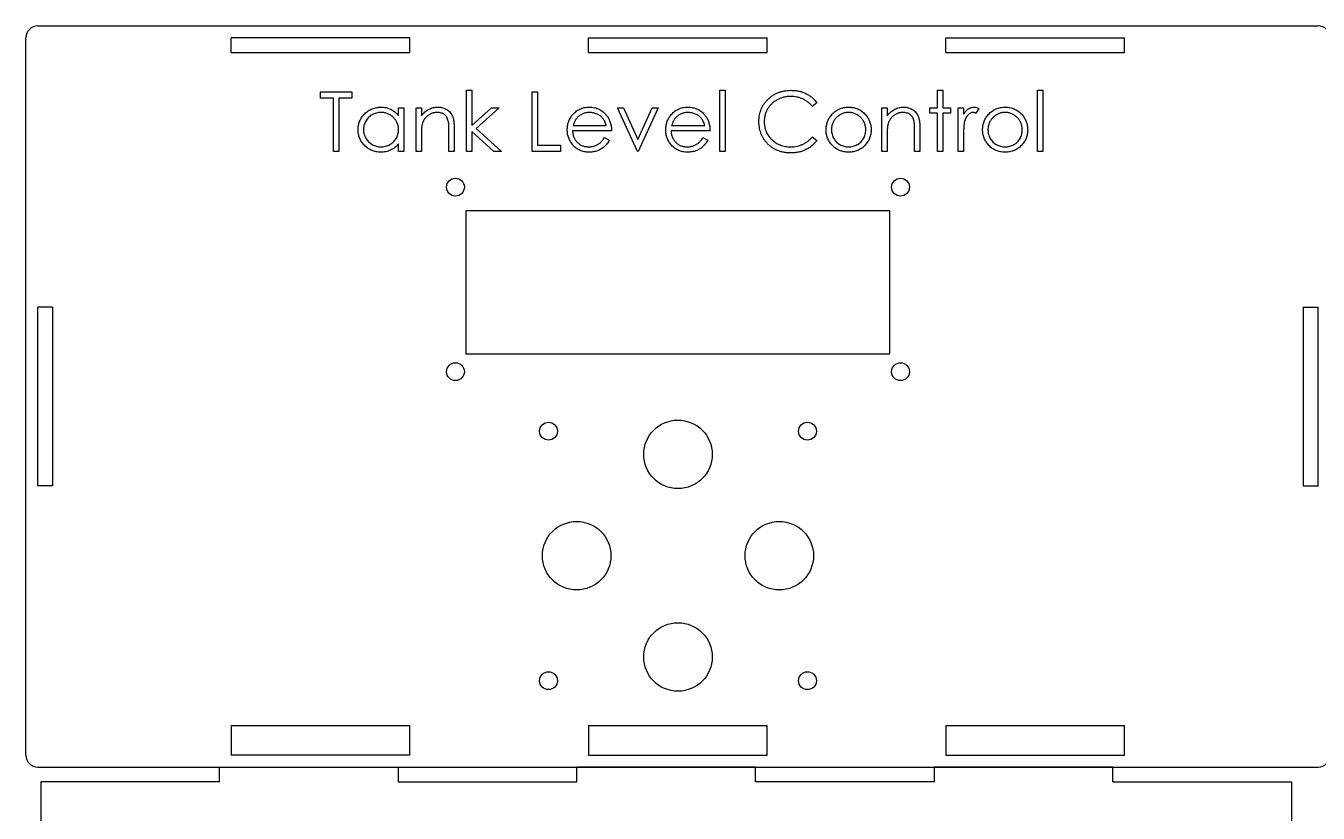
# Model space of a CAD drawing. Header units: millimetres. Extents: x 9 to 348, y 407 to 812.
# Drawn here: x 8.9 to 225.9, y 679.7 to 811.9 of the extents above; entities that cross this region are included whole.
import ezdxf

# ---------------------------------------------------------------- set-up
doc = ezdxf.new("R2010")
doc.units = ezdxf.units.MM

# ---------------------------------------------------------------- blocks, each defined once
blk = doc.blocks.new('1-Box Front')
at = {"color": 179, "linetype": 'Continuous', "lineweight": 25}
for p, q in [((32.5, 67.5), (32.5, 70)), ((32.5, 70), (62.5, 70)), ((62.5, 70), (62.5, 67.5)), ((92.5, 67.5), (92.5, 70)), ((122.5, 70), (92.5, 70)), ((122.5, 67.5), (122.5, 70)), ((152.5, 70), (152.5, 67.5)), ((182.5, 70), (152.5, 70)), ((182.5, 67.5), (182.5, 70)), ((2.5, 67.5), (2.5, 52.5)), ((32.5, 67.5), (2.5, 67.5)), ((62.5, 67.5), (92.5, 67.5)), ((152.5, 67.5), (122.5, 67.5)), ((182.5, 67.5), (212.5, 67.5)), ((212.5, 67.5), (212.5, 52.5)), ((2.5, 52.5), (0, 52.5)), ((0, 52.5), (0, 22.5)), ((212.5, 52.5), (215, 52.5)), ((215, 52.5), (215, 22.5)), ((2.5, 22.5), (0, 22.5)), ((2.5, 22.5), (2.5, 3)), ((212.5, 22.5), (215, 22.5)), ((212.5, 3), (212.5, 22.5)), ((62.5, 7.5), (32.5, 7.5)), ((32.5, 7.5), (32.5, 5)), ((62.5, 5), (62.5, 7.5)), ((122.5, 7.5), (92.5, 7.5)), ((92.5, 7.5), (92.5, 5)), ((122.5, 7.5), (122.5, 5)), ((182.5, 7.5), (152.5, 7.5)), ((152.5, 5), (152.5, 7.5)), ((182.5, 7.5), (182.5, 5)), ((62.5, 5), (32.5, 5)), ((122.5, 5), (92.5, 5)), ((182.5, 5), (152.5, 5)), ((5.5, 0), (209.5, 0))]:
    blk.add_line(p, q, dxfattribs=at)
for centre, start, end in [((5.5, 3), 180, 270), ((209.5, 3), 270, 0)]:
    blk.add_arc(centre, 3, start, end, dxfattribs=at)
blk = doc.blocks.new('4-Box Top')
at = {"color": 179, "linetype": 'Continuous', "lineweight": 25}
for p, q in [((2, 124.5), (217, 124.5)), ((0, 2), (0, 122.5)), ((64.5, 122.5), (34.5, 122.5)), ((34.5, 120), (34.5, 122.5)), ((64.5, 120), (64.5, 122.5)), ((94.5, 122.5), (124.5, 122.5)), ((94.5, 120), (94.5, 122.5)), ((124.5, 120), (124.5, 122.5)), ((154.5, 122.5), (184.5, 122.5)), ((154.5, 120), (154.5, 122.5)), ((184.5, 120), (184.5, 122.5)), ((34.5, 120), (64.5, 120)), ((94.5, 120), (124.5, 120)), ((154.5, 120), (184.5, 120)), ((49.5, 113.41), (54.76, 113.41)), ((49.5, 112.38), (49.5, 113.41)), ((54.76, 113.41), (54.76, 112.38)), ((73.99, 113.67), (74.88, 113.67)), ((73.99, 103.41), (73.99, 113.67)), ((74.88, 113.67), (74.88, 107.74)), ((85.01, 113.41), (85.91, 113.41)), ((85.01, 103.41), (85.01, 113.41)), ((85.91, 113.41), (85.91, 104.44)), ((116.55, 113.67), (117.45, 113.67)), ((116.55, 103.41), (116.55, 113.67)), ((117.45, 113.67), (117.45, 103.41)), ((153.09, 113.67), (153.99, 113.67)), ((153.09, 110.72), (153.09, 113.67)), ((153.99, 113.67), (153.99, 110.72)), ((169.88, 113.67), (170.78, 113.67)), ((169.88, 103.41), (169.88, 113.67)), ((170.78, 113.67), (170.78, 103.41)), ((51.68, 112.38), (49.5, 112.38)), ((51.68, 103.41), (51.68, 112.38)), ((52.58, 112.38), (52.58, 103.41)), ((54.76, 112.38), (52.58, 112.38)), ((62.58, 110.72), (63.47, 110.72)), ((62.58, 109.37), (62.58, 110.72)), ((63.47, 110.72), (63.47, 103.41)), ((65.52, 110.72), (66.42, 110.72)), ((65.52, 103.41), (65.52, 110.72)), ((66.42, 110.72), (66.42, 109.4)), ((74.88, 107.74), (78.21, 110.72)), ((79.5, 110.72), (75.64, 107.26)), ((78.21, 110.72), (79.5, 110.72)), ((99.37, 110.72), (100.34, 110.72)), ((102.7, 103.41), (99.37, 110.72)), ((100.34, 110.72), (102.77, 105.4)), ((102.77, 105.4), (105.19, 110.72)), ((106.17, 110.72), (102.83, 103.41)), ((105.19, 110.72), (106.17, 110.72)), ((132.83, 111.58), (132.05, 110.97)), ((143.73, 110.72), (144.63, 110.72)), ((143.73, 103.41), (143.73, 110.72)), ((144.63, 110.72), (144.63, 109.4)), ((151.81, 109.82), (151.81, 110.72)), ((151.81, 110.72), (153.09, 110.72)), ((153.99, 110.72), (155.27, 110.72)), ((155.27, 110.72), (155.27, 109.82)), ((156.55, 110.72), (157.45, 110.72)), ((156.55, 103.41), (156.55, 110.72)), ((157.45, 110.72), (157.45, 109.64)), ((153.09, 109.82), (151.81, 109.82)), ((153.09, 103.41), (153.09, 109.82)), ((153.99, 109.82), (153.99, 103.41)), ((155.27, 109.82), (153.99, 109.82)), ((160.01, 110.6), (159.52, 109.82)), ((71.04, 103.41), (71.04, 106.85)), ((71.94, 107.14), (71.94, 103.41)), ((74.88, 106.78), (74.88, 103.41)), ((78.6, 103.41), (74.88, 106.78)), ((75.64, 107.26), (79.88, 103.41)), ((98.35, 106.87), (91.81, 106.87)), ((91.9, 107.77), (97.45, 107.77)), ((114.88, 106.87), (108.35, 106.87)), ((108.44, 107.77), (113.99, 107.77)), ((149.24, 103.41), (149.24, 106.85)), ((150.14, 107.14), (150.14, 103.41)), ((62.58, 103.41), (62.58, 104.67)), ((66.42, 106.05), (66.42, 103.41)), ((85.91, 104.44), (89.76, 104.44)), ((89.76, 104.44), (89.76, 103.41)), ((97.16, 105.72), (97.96, 105.3)), ((113.7, 105.72), (114.5, 105.3)), ((132.05, 105.85), (132.83, 105.25)), ((144.63, 106.05), (144.63, 103.41)), ((157.45, 105.87), (157.45, 103.41)), ((52.58, 103.41), (51.68, 103.41)), ((63.47, 103.41), (62.58, 103.41)), ((66.42, 103.41), (65.52, 103.41)), ((71.94, 103.41), (71.04, 103.41)), ((74.88, 103.41), (73.99, 103.41)), ((79.88, 103.41), (78.6, 103.41)), ((89.76, 103.41), (85.01, 103.41)), ((102.83, 103.41), (102.7, 103.41)), ((117.45, 103.41), (116.55, 103.41)), ((144.63, 103.41), (143.73, 103.41)), ((150.14, 103.41), (149.24, 103.41)), ((153.99, 103.41), (153.09, 103.41)), ((157.45, 103.41), (156.55, 103.41)), ((170.78, 103.41), (169.88, 103.41)), ((145.1, 93.41), (73.9, 93.41)), ((73.9, 93.41), (73.9, 69.41)), ((145.1, 69.41), (145.1, 93.41)), ((2, 47.25), (2, 77.25)), ((4.5, 77.25), (2, 77.25)), ((4.5, 77.25), (4.5, 47.25)), ((214.5, 77.25), (217, 77.25)), ((214.5, 77.25), (214.5, 47.25)), ((217, 47.25), (217, 77.25)), ((73.9, 69.41), (145.1, 69.41)), ((4.5, 47.25), (2, 47.25)), ((214.5, 47.25), (217, 47.25)), ((34.5, 7), (64.5, 7)), ((34.5, 7), (34.5, 2)), ((64.5, 2), (64.5, 7)), ((94.5, 7), (124.5, 7)), ((94.5, 7), (94.5, 2)), ((124.5, 2), (124.5, 7)), ((154.5, 7), (184.5, 7)), ((154.5, 7), (154.5, 2)), ((184.5, 2), (184.5, 7)), ((2, 0), (217, 0)), ((64.5, 2), (34.5, 2)), ((94.5, 2), (124.5, 2)), ((154.5, 2), (184.5, 2))]:
    blk.add_line(p, q, dxfattribs=at)
for centre, radius in [((72.13, 97.41), 1.5), ((146.87, 97.41), 1.5), ((72.13, 66.41), 1.5), ((146.87, 66.41), 1.5), ((87.76, 56.41), 1.5), ((109.5, 52.52), 5.75), ((131.24, 56.41), 1.5), ((92.49, 35.5), 5.75), ((126.51, 35.5), 5.75), ((109.5, 18.49), 5.75), ((87.76, 14.5), 1.5), ((131.24, 14.5), 1.5)]:
    blk.add_circle(centre, radius, dxfattribs=at)
for centre, start, end in [((2, 122.5), 90, 180), ((217, 122.5), 0, 90), ((2, 2), 180, 270), ((217, 2), 270, 0)]:
    blk.add_arc(centre, 2, start, end, dxfattribs=at)
for points, knots in [([(123.09, 108.47), (123.09, 108.65), (123.1, 109), (123.18, 109.52), (123.3, 110.02), (123.47, 110.49), (123.68, 110.95), (123.95, 111.38), (124.26, 111.79), (124.62, 112.17), (125.01, 112.52), (125.43, 112.83), (125.88, 113.09), (126.35, 113.3), (126.85, 113.47), (127.37, 113.58), (127.91, 113.65), (128.28, 113.66), (128.47, 113.67)], [0, 0, 0, 0, 0.064558, 0.127014, 0.187955, 0.248014, 0.307748, 0.368235, 0.42947, 0.492743, 0.556258, 0.618217, 0.679655, 0.741246, 0.803415, 0.866815, 0.932328, 1, 1, 1, 1]), ([(128.47, 113.67), (128.58, 113.67), (128.81, 113.66), (129.15, 113.64), (129.48, 113.59), (129.79, 113.53), (130.11, 113.46), (130.41, 113.36), (130.7, 113.25), (130.99, 113.12), (131.26, 112.97), (131.53, 112.82), (131.78, 112.64), (132.01, 112.46), (132.24, 112.26), (132.45, 112.05), (132.65, 111.82), (132.77, 111.66), (132.83, 111.58)], [0, 0, 0, 0, 0.068548, 0.135683, 0.201215, 0.265682, 0.329267, 0.392395, 0.45507, 0.517127, 0.57879, 0.63974, 0.700192, 0.759806, 0.819628, 0.879355, 0.939512, 1, 1, 1, 1]), ([(55.78, 107.08), (55.78, 107.21), (55.79, 107.46), (55.84, 107.83), (55.93, 108.19), (56.06, 108.53), (56.22, 108.85), (56.41, 109.17), (56.64, 109.47), (56.9, 109.75), (57.19, 110), (57.49, 110.23), (57.81, 110.42), (58.15, 110.57), (58.49, 110.7), (58.86, 110.78), (59.23, 110.83), (59.49, 110.84), (59.62, 110.85)], [0, 0, 0, 0, 0.0637745, 0.1260788, 0.1869041, 0.2475739, 0.3080034, 0.3691319, 0.4320332, 0.4967908, 0.5616108, 0.6249139, 0.6867263, 0.7480788, 0.8095823, 0.8716307, 0.9348858, 1, 1, 1, 1]), ([(59.62, 110.85), (59.77, 110.84), (60.06, 110.83), (60.49, 110.77), (60.89, 110.65), (61.28, 110.5), (61.64, 110.29), (61.98, 110.04), (62.3, 109.73), (62.48, 109.49), (62.58, 109.37)], [0, 0, 0, 0, 0.129862, 0.254654, 0.376015, 0.495255, 0.614798, 0.738106, 0.865196, 1, 1, 1, 1]), ([(66.42, 109.4), (66.52, 109.52), (66.7, 109.75), (67.01, 110.06), (67.34, 110.31), (67.68, 110.51), (68.04, 110.66), (68.42, 110.77), (68.8, 110.83), (69.07, 110.84), (69.2, 110.85)], [0, 0, 0, 0, 0.140976, 0.273569, 0.398988, 0.51993, 0.63811, 0.756589, 0.87686, 1, 1, 1, 1]), ([(69.2, 110.85), (69.34, 110.84), (69.6, 110.83), (69.99, 110.75), (70.35, 110.62), (70.68, 110.44), (70.98, 110.22), (71.25, 109.96), (71.46, 109.65), (71.61, 109.38), (71.71, 109.13), (71.77, 108.92), (71.82, 108.68), (71.86, 108.42), (71.89, 108.13), (71.92, 107.82), (71.93, 107.49), (71.93, 107.26), (71.94, 107.14)], [0, 0, 0, 0, 0.07724, 0.151178, 0.223488, 0.295543, 0.366976, 0.437131, 0.507044, 0.57856, 0.616614, 0.658756, 0.704491, 0.754803, 0.809332, 0.868274, 0.932073, 1, 1, 1, 1]), ([(91.75, 109.48), (91.84, 109.59), (92.02, 109.8), (92.32, 110.08), (92.65, 110.32), (93, 110.51), (93.37, 110.66), (93.76, 110.77), (94.18, 110.83), (94.46, 110.84), (94.61, 110.85)], [0, 0, 0, 0, 0.128835, 0.253589, 0.374643, 0.49534, 0.616325, 0.739759, 0.866842, 1, 1, 1, 1]), ([(94.61, 110.85), (94.76, 110.84), (95.05, 110.83), (95.48, 110.76), (95.89, 110.65), (96.27, 110.49), (96.63, 110.29), (96.96, 110.04), (97.27, 109.75), (97.46, 109.52), (97.55, 109.41)], [0, 0, 0, 0, 0.13204, 0.259033, 0.38188, 0.502258, 0.622752, 0.744743, 0.870109, 1, 1, 1, 1]), ([(108.29, 109.48), (108.38, 109.59), (108.56, 109.8), (108.86, 110.08), (109.19, 110.32), (109.53, 110.51), (109.91, 110.66), (110.3, 110.77), (110.72, 110.83), (111, 110.84), (111.15, 110.85)], [0, 0, 0, 0, 0.128835, 0.253589, 0.374643, 0.49534, 0.616325, 0.739759, 0.866842, 1, 1, 1, 1]), ([(111.15, 110.85), (111.3, 110.84), (111.59, 110.83), (112.02, 110.76), (112.42, 110.65), (112.81, 110.49), (113.17, 110.29), (113.5, 110.04), (113.81, 109.75), (114, 109.52), (114.09, 109.41)], [0, 0, 0, 0, 0.13204, 0.259033, 0.38188, 0.502258, 0.622752, 0.744743, 0.870109, 1, 1, 1, 1]), ([(128.41, 112.64), (128.31, 112.64), (128.11, 112.64), (127.82, 112.61), (127.53, 112.56), (127.24, 112.5), (126.96, 112.42), (126.69, 112.33), (126.42, 112.21), (126.16, 112.08), (125.91, 111.93), (125.67, 111.77), (125.45, 111.6), (125.24, 111.41), (125.05, 111.22), (124.87, 111.01), (124.7, 110.78), (124.55, 110.55), (124.42, 110.31), (124.3, 110.06), (124.2, 109.8), (124.13, 109.53), (124.06, 109.26), (124.02, 108.98), (123.99, 108.69), (123.99, 108.5), (123.99, 108.4)], [0, 0, 0, 0, 0.043955, 0.087502, 0.130463, 0.172752, 0.215403, 0.25765, 0.300153, 0.343121, 0.385925, 0.427686, 0.468818, 0.509492, 0.549883, 0.58998, 0.630405, 0.670869, 0.711384, 0.751627, 0.791776, 0.832459, 0.873319, 0.914543, 0.956924, 1, 1, 1, 1]), ([(132.05, 110.97), (131.99, 111.04), (131.88, 111.17), (131.7, 111.36), (131.51, 111.53), (131.32, 111.7), (131.12, 111.84), (130.9, 111.98), (130.68, 112.11), (130.38, 112.26), (129.98, 112.41), (129.48, 112.54), (128.95, 112.63), (128.6, 112.64), (128.41, 112.64)], [0, 0, 0, 0, 0.063163, 0.125475, 0.187121, 0.248294, 0.309295, 0.36985, 0.430973, 0.492456, 0.616148, 0.740844, 0.868183, 1, 1, 1, 1]), ([(135.37, 109.64), (135.47, 109.73), (135.65, 109.92), (135.95, 110.17), (136.28, 110.38), (136.62, 110.55), (136.98, 110.68), (137.35, 110.78), (137.75, 110.84), (138.02, 110.84), (138.16, 110.85)], [0, 0, 0, 0, 0.128498, 0.252713, 0.374819, 0.496436, 0.617911, 0.741288, 0.8687, 1, 1, 1, 1]), ([(138.16, 110.85), (138.29, 110.84), (138.56, 110.84), (138.96, 110.78), (139.33, 110.68), (139.69, 110.55), (140.03, 110.38), (140.35, 110.17), (140.66, 109.93), (140.84, 109.74), (140.93, 109.64)], [0, 0, 0, 0, 0.131751, 0.258332, 0.382134, 0.503804, 0.624693, 0.746871, 0.871514, 1, 1, 1, 1]), ([(144.63, 109.4), (144.72, 109.52), (144.91, 109.75), (145.22, 110.06), (145.55, 110.31), (145.89, 110.51), (146.25, 110.66), (146.62, 110.77), (147.01, 110.83), (147.27, 110.84), (147.41, 110.85)], [0, 0, 0, 0, 0.140976, 0.273569, 0.398988, 0.51993, 0.63811, 0.756589, 0.87686, 1, 1, 1, 1]), ([(147.41, 110.85), (147.54, 110.84), (147.81, 110.83), (148.19, 110.75), (148.55, 110.62), (148.89, 110.44), (149.19, 110.22), (149.45, 109.96), (149.67, 109.65), (149.82, 109.38), (149.91, 109.13), (149.97, 108.92), (150.02, 108.68), (150.07, 108.42), (150.1, 108.13), (150.12, 107.82), (150.14, 107.49), (150.14, 107.26), (150.14, 107.14)], [0, 0, 0, 0, 0.07724, 0.151178, 0.223488, 0.295543, 0.366976, 0.437131, 0.507044, 0.57856, 0.616614, 0.658756, 0.704491, 0.754803, 0.809332, 0.868274, 0.932073, 1, 1, 1, 1]), ([(157.45, 109.64), (157.51, 109.74), (157.64, 109.93), (157.85, 110.19), (158.07, 110.4), (158.29, 110.56), (158.52, 110.69), (158.75, 110.78), (158.99, 110.84), (159.15, 110.84), (159.23, 110.85)], [0, 0, 0, 0, 0.160059, 0.306112, 0.438367, 0.560541, 0.675317, 0.786114, 0.892842, 1, 1, 1, 1]), ([(159.23, 110.85), (159.29, 110.84), (159.42, 110.84), (159.62, 110.79), (159.82, 110.71), (159.94, 110.63), (160.01, 110.6)], [0, 0, 0, 0, 0.225278, 0.463523, 0.720324, 1, 1, 1, 1]), ([(161.65, 109.64), (161.75, 109.73), (161.93, 109.92), (162.24, 110.17), (162.56, 110.38), (162.9, 110.55), (163.26, 110.68), (163.64, 110.78), (164.03, 110.84), (164.3, 110.84), (164.44, 110.85)], [0, 0, 0, 0, 0.128498, 0.252713, 0.374819, 0.496436, 0.617911, 0.741288, 0.8687, 1, 1, 1, 1]), ([(164.44, 110.85), (164.58, 110.84), (164.85, 110.84), (165.24, 110.78), (165.61, 110.68), (165.97, 110.55), (166.31, 110.38), (166.63, 110.17), (166.94, 109.93), (167.12, 109.74), (167.22, 109.64)], [0, 0, 0, 0, 0.1317514, 0.2583324, 0.382134, 0.5038044, 0.624693, 0.7468706, 0.8715135, 1, 1, 1, 1]), ([(59.63, 109.95), (59.5, 109.94), (59.24, 109.93), (58.86, 109.86), (58.5, 109.74), (58.15, 109.58), (57.83, 109.37), (57.54, 109.12), (57.29, 108.84), (57.07, 108.52), (56.9, 108.18), (56.77, 107.82), (56.69, 107.45), (56.68, 107.2), (56.68, 107.07)], [0, 0, 0, 0, 0.085921, 0.169593, 0.252476, 0.336244, 0.419505, 0.502036, 0.584775, 0.669846, 0.754185, 0.836658, 0.91801, 1, 1, 1, 1]), ([(62.58, 107.05), (62.57, 107.15), (62.57, 107.35), (62.53, 107.64), (62.46, 107.92), (62.37, 108.19), (62.25, 108.44), (62.1, 108.68), (61.93, 108.91), (61.73, 109.12), (61.51, 109.31), (61.28, 109.49), (61.03, 109.63), (60.78, 109.74), (60.51, 109.84), (60.23, 109.9), (59.93, 109.94), (59.73, 109.95), (59.63, 109.95)], [0, 0, 0, 0, 0.0656338, 0.1291881, 0.1912187, 0.2519128, 0.3125075, 0.3734944, 0.4351516, 0.4987415, 0.5620952, 0.6241866, 0.6854757, 0.7460968, 0.8076116, 0.8699666, 0.933951, 1, 1, 1, 1]), ([(69.05, 109.95), (68.97, 109.95), (68.83, 109.94), (68.62, 109.92), (68.41, 109.87), (68.21, 109.81), (68.02, 109.73), (67.83, 109.64), (67.65, 109.52), (67.47, 109.39), (67.31, 109.25), (67.16, 109.1), (67.02, 108.94), (66.9, 108.77), (66.79, 108.59), (66.7, 108.41), (66.62, 108.21), (66.58, 108.08), (66.56, 108.01)], [0, 0, 0, 0, 0.063986, 0.126627, 0.188984, 0.25023, 0.312351, 0.374574, 0.438148, 0.50292, 0.567974, 0.630771, 0.692935, 0.754398, 0.815218, 0.876117, 0.938015, 1, 1, 1, 1]), ([(70.93, 108.51), (70.9, 108.62), (70.84, 108.84), (70.7, 109.14), (70.52, 109.39), (70.29, 109.6), (70.03, 109.76), (69.73, 109.87), (69.4, 109.94), (69.17, 109.94), (69.05, 109.95)], [0, 0, 0, 0, 0.13552, 0.260833, 0.378476, 0.493178, 0.609281, 0.729981, 0.859261, 1, 1, 1, 1]), ([(71.04, 106.85), (71.04, 106.95), (71.04, 107.14), (71.03, 107.41), (71.02, 107.66), (71.01, 107.88), (71, 108.07), (70.98, 108.24), (70.96, 108.39), (70.94, 108.47), (70.93, 108.51)], [0, 0, 0, 0, 0.17885, 0.34211, 0.489826, 0.623254, 0.74008, 0.841483, 0.928908, 1, 1, 1, 1]), ([(90.91, 107.04), (90.91, 107.16), (90.92, 107.38), (90.96, 107.71), (91.02, 108.03), (91.12, 108.34), (91.23, 108.64), (91.38, 108.93), (91.55, 109.22), (91.68, 109.39), (91.75, 109.48)], [0, 0, 0, 0, 0.1280448, 0.2537679, 0.3774284, 0.5005508, 0.6232959, 0.7465783, 0.8723475, 1, 1, 1, 1]), ([(92.77, 109.26), (92.72, 109.22), (92.63, 109.13), (92.5, 108.98), (92.37, 108.82), (92.26, 108.64), (92.16, 108.44), (92.06, 108.23), (91.98, 108.01), (91.93, 107.85), (91.9, 107.77)], [0, 0, 0, 0, 0.1099838, 0.2225805, 0.3384999, 0.4587086, 0.5855353, 0.7175177, 0.8546668, 1, 1, 1, 1]), ([(94.65, 109.95), (94.56, 109.95), (94.39, 109.94), (94.13, 109.91), (93.88, 109.86), (93.63, 109.78), (93.4, 109.68), (93.18, 109.57), (92.97, 109.43), (92.84, 109.32), (92.77, 109.26)], [0, 0, 0, 0, 0.131092, 0.259141, 0.384162, 0.505992, 0.629098, 0.750669, 0.874039, 1, 1, 1, 1]), ([(97.45, 107.77), (97.42, 107.89), (97.35, 108.12), (97.22, 108.43), (97.07, 108.72), (96.9, 108.96), (96.7, 109.18), (96.47, 109.37), (96.21, 109.54), (95.92, 109.68), (95.62, 109.8), (95.3, 109.88), (94.98, 109.94), (94.76, 109.95), (94.65, 109.95)], [0, 0, 0, 0, 0.09624, 0.185231, 0.267501, 0.3444, 0.419595, 0.496891, 0.576638, 0.660268, 0.745387, 0.83004, 0.914474, 1, 1, 1, 1]), ([(97.55, 109.41), (97.61, 109.32), (97.74, 109.15), (97.9, 108.87), (98.03, 108.58), (98.14, 108.26), (98.23, 107.94), (98.3, 107.6), (98.33, 107.24), (98.34, 107), (98.35, 106.87)], [0, 0, 0, 0, 0.118522, 0.236255, 0.356174, 0.47725, 0.60154, 0.729618, 0.862158, 1, 1, 1, 1]), ([(107.45, 107.04), (107.45, 107.16), (107.46, 107.38), (107.49, 107.71), (107.56, 108.03), (107.65, 108.34), (107.77, 108.64), (107.92, 108.93), (108.09, 109.22), (108.22, 109.39), (108.29, 109.48)], [0, 0, 0, 0, 0.1280448, 0.2537679, 0.3774284, 0.5005508, 0.6232959, 0.7465783, 0.8723475, 1, 1, 1, 1]), ([(109.31, 109.26), (109.26, 109.22), (109.16, 109.13), (109.04, 108.98), (108.91, 108.82), (108.8, 108.64), (108.7, 108.44), (108.6, 108.23), (108.51, 108.01), (108.46, 107.85), (108.44, 107.77)], [0, 0, 0, 0, 0.109984, 0.22258, 0.3385, 0.458709, 0.585535, 0.717518, 0.854667, 1, 1, 1, 1]), ([(111.19, 109.95), (111.1, 109.95), (110.93, 109.94), (110.66, 109.91), (110.41, 109.86), (110.17, 109.78), (109.94, 109.68), (109.72, 109.57), (109.51, 109.43), (109.38, 109.32), (109.31, 109.26)], [0, 0, 0, 0, 0.131092, 0.259141, 0.384162, 0.505992, 0.629098, 0.750669, 0.874039, 1, 1, 1, 1]), ([(113.99, 107.77), (113.95, 107.89), (113.89, 108.12), (113.76, 108.43), (113.61, 108.72), (113.43, 108.96), (113.23, 109.18), (113, 109.37), (112.75, 109.54), (112.46, 109.68), (112.16, 109.8), (111.84, 109.88), (111.52, 109.94), (111.3, 109.95), (111.19, 109.95)], [0, 0, 0, 0, 0.0962401, 0.1852313, 0.2675005, 0.3444004, 0.4195949, 0.4968906, 0.5766379, 0.6602679, 0.7453866, 0.8300403, 0.9144742, 1, 1, 1, 1]), ([(114.09, 109.41), (114.15, 109.32), (114.28, 109.15), (114.44, 108.87), (114.57, 108.58), (114.68, 108.26), (114.77, 107.94), (114.84, 107.6), (114.87, 107.24), (114.88, 107), (114.88, 106.87)], [0, 0, 0, 0, 0.118522, 0.236255, 0.356174, 0.47725, 0.60154, 0.729618, 0.862158, 1, 1, 1, 1]), ([(134.37, 107.04), (134.37, 107.17), (134.38, 107.41), (134.43, 107.77), (134.51, 108.11), (134.62, 108.44), (134.76, 108.76), (134.93, 109.07), (135.14, 109.36), (135.29, 109.54), (135.37, 109.64)], [0, 0, 0, 0, 0.128919, 0.255238, 0.378679, 0.501088, 0.622714, 0.746241, 0.871589, 1, 1, 1, 1]), ([(138.15, 109.95), (138.06, 109.95), (137.86, 109.94), (137.58, 109.9), (137.31, 109.83), (137.05, 109.74), (136.8, 109.62), (136.56, 109.47), (136.33, 109.3), (136.12, 109.1), (135.92, 108.88), (135.74, 108.65), (135.6, 108.41), (135.48, 108.16), (135.38, 107.89), (135.32, 107.62), (135.28, 107.33), (135.27, 107.14), (135.27, 107.04)], [0, 0, 0, 0, 0.063846, 0.126044, 0.187165, 0.247399, 0.30838, 0.36978, 0.432584, 0.497641, 0.562401, 0.625557, 0.687332, 0.748313, 0.809791, 0.871768, 0.934836, 1, 1, 1, 1]), ([(141.04, 107.04), (141.04, 107.14), (141.03, 107.33), (140.99, 107.62), (140.92, 107.89), (140.83, 108.16), (140.71, 108.41), (140.56, 108.65), (140.39, 108.88), (140.19, 109.1), (139.97, 109.3), (139.74, 109.47), (139.5, 109.62), (139.25, 109.74), (138.99, 109.83), (138.72, 109.9), (138.44, 109.94), (138.25, 109.95), (138.15, 109.95)], [0, 0, 0, 0, 0.065185, 0.128274, 0.19027, 0.251768, 0.312769, 0.374793, 0.43797, 0.503047, 0.568125, 0.63095, 0.692369, 0.752973, 0.813641, 0.874355, 0.936573, 1, 1, 1, 1]), ([(140.93, 109.64), (141.01, 109.55), (141.17, 109.37), (141.37, 109.07), (141.55, 108.77), (141.69, 108.45), (141.8, 108.11), (141.88, 107.77), (141.93, 107.41), (141.93, 107.17), (141.94, 107.04)], [0, 0, 0, 0, 0.1281573, 0.2538344, 0.3765056, 0.4985337, 0.6213677, 0.7445647, 0.8706338, 1, 1, 1, 1]), ([(147.25, 109.95), (147.18, 109.95), (147.04, 109.94), (146.82, 109.92), (146.62, 109.87), (146.42, 109.81), (146.23, 109.73), (146.03, 109.64), (145.85, 109.52), (145.68, 109.39), (145.51, 109.25), (145.36, 109.1), (145.23, 108.94), (145.1, 108.77), (145, 108.59), (144.9, 108.41), (144.82, 108.21), (144.79, 108.08), (144.77, 108.01)], [0, 0, 0, 0, 0.063986, 0.126627, 0.188984, 0.25023, 0.312351, 0.374574, 0.438148, 0.50292, 0.567974, 0.630771, 0.692935, 0.754398, 0.815218, 0.876117, 0.938015, 1, 1, 1, 1]), ([(149.14, 108.51), (149.11, 108.62), (149.05, 108.84), (148.9, 109.14), (148.72, 109.39), (148.5, 109.6), (148.24, 109.76), (147.94, 109.87), (147.61, 109.94), (147.37, 109.94), (147.25, 109.95)], [0, 0, 0, 0, 0.13552, 0.260833, 0.378476, 0.493178, 0.609281, 0.729981, 0.859261, 1, 1, 1, 1]), ([(149.24, 106.85), (149.24, 106.95), (149.24, 107.14), (149.24, 107.41), (149.23, 107.66), (149.22, 107.88), (149.2, 108.07), (149.18, 108.24), (149.16, 108.39), (149.15, 108.47), (149.14, 108.51)], [0, 0, 0, 0, 0.17885, 0.34211, 0.489826, 0.623254, 0.74008, 0.841483, 0.928908, 1, 1, 1, 1]), ([(159.06, 109.95), (158.99, 109.94), (158.84, 109.93), (158.63, 109.86), (158.42, 109.73), (158.25, 109.59), (158.12, 109.46), (158.03, 109.35), (157.95, 109.22), (157.87, 109.07), (157.79, 108.92), (157.72, 108.75), (157.66, 108.57), (157.63, 108.44), (157.61, 108.37)], [0, 0, 0, 0, 0.093807, 0.191338, 0.295191, 0.410312, 0.47193, 0.536425, 0.603119, 0.674118, 0.749332, 0.828283, 0.91204, 1, 1, 1, 1]), ([(159.52, 109.82), (159.48, 109.84), (159.39, 109.87), (159.27, 109.92), (159.16, 109.94), (159.09, 109.95), (159.06, 109.95)], [0, 0, 0, 0, 0.295139, 0.56023, 0.794983, 1, 1, 1, 1]), ([(160.65, 107.04), (160.66, 107.17), (160.66, 107.41), (160.71, 107.77), (160.79, 108.11), (160.9, 108.44), (161.04, 108.76), (161.21, 109.07), (161.42, 109.36), (161.57, 109.54), (161.65, 109.64)], [0, 0, 0, 0, 0.128919, 0.255238, 0.378679, 0.501088, 0.622714, 0.746241, 0.871589, 1, 1, 1, 1]), ([(164.44, 109.95), (164.34, 109.95), (164.15, 109.94), (163.87, 109.9), (163.59, 109.83), (163.33, 109.74), (163.08, 109.62), (162.84, 109.47), (162.61, 109.3), (162.4, 109.1), (162.2, 108.88), (162.03, 108.65), (161.88, 108.41), (161.76, 108.16), (161.67, 107.89), (161.6, 107.62), (161.56, 107.33), (161.55, 107.14), (161.55, 107.04)], [0, 0, 0, 0, 0.063846, 0.126044, 0.187165, 0.247399, 0.30838, 0.36978, 0.432584, 0.497641, 0.562401, 0.625557, 0.687332, 0.748313, 0.809791, 0.871768, 0.934836, 1, 1, 1, 1]), ([(167.32, 107.04), (167.32, 107.14), (167.31, 107.33), (167.27, 107.62), (167.2, 107.89), (167.11, 108.16), (166.99, 108.41), (166.84, 108.65), (166.67, 108.88), (166.47, 109.1), (166.25, 109.3), (166.02, 109.47), (165.78, 109.62), (165.54, 109.74), (165.27, 109.83), (165, 109.9), (164.72, 109.94), (164.53, 109.95), (164.44, 109.95)], [0, 0, 0, 0, 0.065185, 0.128274, 0.19027, 0.251768, 0.312769, 0.374793, 0.43797, 0.503047, 0.568125, 0.63095, 0.692369, 0.752973, 0.813641, 0.874355, 0.936573, 1, 1, 1, 1]), ([(167.22, 109.64), (167.3, 109.55), (167.45, 109.37), (167.66, 109.07), (167.83, 108.77), (167.97, 108.45), (168.08, 108.11), (168.16, 107.77), (168.21, 107.41), (168.21, 107.17), (168.22, 107.04)], [0, 0, 0, 0, 0.1281573, 0.2538344, 0.3765056, 0.4985337, 0.6213677, 0.7445647, 0.8706338, 1, 1, 1, 1]), ([(59.59, 103.28), (59.46, 103.29), (59.21, 103.29), (58.83, 103.35), (58.47, 103.43), (58.13, 103.55), (57.8, 103.71), (57.48, 103.9), (57.18, 104.13), (56.89, 104.39), (56.63, 104.67), (56.4, 104.97), (56.21, 105.28), (56.05, 105.61), (55.93, 105.96), (55.85, 106.32), (55.79, 106.7), (55.78, 106.95), (55.78, 107.08)], [0, 0, 0, 0, 0.06462, 0.1274335, 0.1890041, 0.2499301, 0.3106685, 0.372329, 0.4349391, 0.4995755, 0.5641912, 0.6267352, 0.6881093, 0.7492936, 0.8103305, 0.8719012, 0.9350459, 1, 1, 1, 1]), ([(56.68, 107.07), (56.68, 106.95), (56.69, 106.7), (56.77, 106.33), (56.9, 105.97), (57.07, 105.63), (57.29, 105.31), (57.55, 105.01), (57.84, 104.76), (58.16, 104.56), (58.51, 104.39), (58.87, 104.27), (59.24, 104.19), (59.5, 104.18), (59.62, 104.18)], [0, 0, 0, 0, 0.081589, 0.162859, 0.245484, 0.330807, 0.416493, 0.499893, 0.583048, 0.667158, 0.751312, 0.833785, 0.916256, 1, 1, 1, 1]), ([(59.62, 104.18), (59.75, 104.18), (60.01, 104.19), (60.39, 104.27), (60.76, 104.38), (61.12, 104.55), (61.45, 104.76), (61.74, 105), (61.99, 105.27), (62.2, 105.58), (62.37, 105.92), (62.49, 106.28), (62.56, 106.66), (62.57, 106.92), (62.58, 107.05)], [0, 0, 0, 0, 0.084802, 0.168664, 0.252552, 0.33824, 0.423103, 0.505556, 0.586176, 0.667136, 0.748499, 0.830452, 0.913456, 1, 1, 1, 1]), ([(66.56, 108.01), (66.55, 107.96), (66.52, 107.86), (66.5, 107.68), (66.47, 107.48), (66.45, 107.25), (66.44, 106.99), (66.43, 106.7), (66.42, 106.39), (66.42, 106.17), (66.42, 106.05)], [0, 0, 0, 0, 0.076995, 0.167615, 0.271052, 0.38946, 0.520843, 0.666399, 0.826094, 1, 1, 1, 1]), ([(94.59, 103.28), (94.45, 103.29), (94.17, 103.29), (93.77, 103.35), (93.4, 103.44), (93.05, 103.56), (92.72, 103.73), (92.41, 103.93), (92.13, 104.16), (91.88, 104.43), (91.65, 104.72), (91.45, 105.03), (91.29, 105.34), (91.15, 105.66), (91.04, 105.99), (90.96, 106.34), (90.92, 106.69), (90.91, 106.92), (90.91, 107.04)], [0, 0, 0, 0, 0.071579, 0.139629, 0.204797, 0.268135, 0.329814, 0.391301, 0.453434, 0.516552, 0.579631, 0.641119, 0.701294, 0.76081, 0.819932, 0.87892, 0.938983, 1, 1, 1, 1]), ([(91.81, 106.87), (91.81, 106.78), (91.82, 106.59), (91.86, 106.31), (91.92, 106.04), (92.01, 105.8), (92.12, 105.56), (92.25, 105.34), (92.41, 105.13), (92.59, 104.93), (92.78, 104.76), (92.99, 104.6), (93.21, 104.47), (93.44, 104.36), (93.68, 104.28), (93.94, 104.22), (94.2, 104.19), (94.38, 104.18), (94.47, 104.18)], [0, 0, 0, 0, 0.068385, 0.134476, 0.198391, 0.260753, 0.321829, 0.383037, 0.444653, 0.507398, 0.569825, 0.630778, 0.690929, 0.750945, 0.811049, 0.872331, 0.935004, 1, 1, 1, 1]), ([(111.12, 103.28), (110.98, 103.29), (110.71, 103.29), (110.31, 103.35), (109.94, 103.44), (109.58, 103.56), (109.26, 103.73), (108.95, 103.93), (108.67, 104.16), (108.42, 104.43), (108.19, 104.72), (107.99, 105.03), (107.82, 105.34), (107.69, 105.66), (107.58, 105.99), (107.5, 106.34), (107.46, 106.69), (107.45, 106.92), (107.45, 107.04)], [0, 0, 0, 0, 0.0715787, 0.1396292, 0.2047967, 0.268135, 0.3298137, 0.3913014, 0.4534335, 0.5165517, 0.5796313, 0.6411189, 0.701294, 0.7608103, 0.8199317, 0.8789196, 0.9389828, 1, 1, 1, 1]), ([(108.35, 106.87), (108.35, 106.78), (108.36, 106.59), (108.4, 106.31), (108.46, 106.04), (108.55, 105.8), (108.66, 105.56), (108.79, 105.34), (108.95, 105.13), (109.13, 104.93), (109.32, 104.76), (109.53, 104.6), (109.75, 104.47), (109.98, 104.36), (110.22, 104.28), (110.48, 104.22), (110.74, 104.19), (110.92, 104.18), (111.01, 104.18)], [0, 0, 0, 0, 0.068385, 0.134476, 0.198391, 0.260753, 0.321829, 0.383037, 0.444653, 0.507398, 0.569825, 0.630778, 0.690929, 0.750945, 0.811049, 0.872331, 0.935004, 1, 1, 1, 1]), ([(124.36, 104.9), (124.26, 105.03), (124.05, 105.27), (123.8, 105.67), (123.58, 106.09), (123.4, 106.53), (123.26, 106.99), (123.16, 107.47), (123.1, 107.96), (123.09, 108.3), (123.09, 108.47)], [0, 0, 0, 0, 0.124329, 0.247156, 0.36878, 0.490734, 0.613614, 0.738958, 0.867311, 1, 1, 1, 1]), ([(123.99, 108.4), (123.99, 108.25), (124, 107.96), (124.06, 107.54), (124.16, 107.13), (124.3, 106.74), (124.48, 106.37), (124.7, 106.02), (124.96, 105.69), (125.26, 105.38), (125.58, 105.1), (125.93, 104.85), (126.31, 104.65), (126.7, 104.47), (127.11, 104.34), (127.55, 104.25), (128.01, 104.19), (128.32, 104.18), (128.48, 104.18)], [0, 0, 0, 0, 0.064323, 0.12629, 0.186726, 0.246146, 0.305576, 0.365429, 0.426326, 0.48884, 0.551725, 0.613919, 0.675484, 0.737334, 0.800229, 0.864502, 0.931041, 1, 1, 1, 1]), ([(138.16, 103.28), (138.02, 103.29), (137.75, 103.29), (137.36, 103.34), (136.99, 103.43), (136.64, 103.56), (136.3, 103.72), (135.99, 103.91), (135.7, 104.14), (135.42, 104.41), (135.18, 104.69), (134.96, 104.99), (134.78, 105.3), (134.63, 105.63), (134.51, 105.97), (134.43, 106.32), (134.38, 106.68), (134.37, 106.92), (134.37, 107.04)], [0, 0, 0, 0, 0.0687423, 0.1346352, 0.1983242, 0.260825, 0.3227136, 0.3845545, 0.4469129, 0.5109576, 0.5749307, 0.6366845, 0.6974831, 0.7571338, 0.8169657, 0.8768184, 0.9376626, 1, 1, 1, 1]), ([(135.27, 107.04), (135.27, 106.91), (135.28, 106.66), (135.36, 106.28), (135.48, 105.92), (135.65, 105.58), (135.86, 105.27), (136.1, 104.98), (136.39, 104.74), (136.7, 104.54), (137.04, 104.38), (137.4, 104.26), (137.77, 104.19), (138.02, 104.18), (138.15, 104.18)], [0, 0, 0, 0, 0.084733, 0.168179, 0.251488, 0.335841, 0.419834, 0.502345, 0.583649, 0.665931, 0.748717, 0.831047, 0.91441, 1, 1, 1, 1]), ([(138.15, 104.18), (138.28, 104.18), (138.54, 104.19), (138.91, 104.26), (139.27, 104.38), (139.6, 104.54), (139.92, 104.74), (140.2, 104.98), (140.45, 105.27), (140.66, 105.58), (140.83, 105.92), (140.95, 106.28), (141.02, 106.66), (141.03, 106.91), (141.04, 107.04)], [0, 0, 0, 0, 0.085606, 0.168983, 0.250908, 0.333708, 0.416005, 0.49766, 0.579893, 0.663902, 0.748466, 0.831791, 0.915252, 1, 1, 1, 1]), ([(141.94, 107.04), (141.93, 106.92), (141.93, 106.68), (141.87, 106.32), (141.79, 105.97), (141.68, 105.63), (141.53, 105.3), (141.34, 104.99), (141.13, 104.69), (140.88, 104.41), (140.61, 104.14), (140.32, 103.91), (140, 103.72), (139.67, 103.56), (139.32, 103.43), (138.95, 103.35), (138.56, 103.29), (138.29, 103.29), (138.16, 103.28)], [0, 0, 0, 0, 0.062416, 0.123337, 0.183265, 0.243172, 0.302898, 0.363774, 0.425605, 0.489659, 0.553785, 0.616222, 0.677854, 0.739517, 0.802097, 0.865866, 0.931508, 1, 1, 1, 1]), ([(144.77, 108.01), (144.75, 107.96), (144.73, 107.86), (144.7, 107.68), (144.68, 107.48), (144.66, 107.25), (144.65, 106.99), (144.63, 106.7), (144.63, 106.39), (144.63, 106.17), (144.63, 106.05)], [0, 0, 0, 0, 0.076995, 0.167615, 0.271052, 0.38946, 0.520843, 0.666399, 0.826094, 1, 1, 1, 1]), ([(157.61, 108.37), (157.59, 108.32), (157.56, 108.19), (157.54, 107.97), (157.51, 107.72), (157.49, 107.42), (157.47, 107.09), (157.46, 106.72), (157.45, 106.31), (157.45, 106.02), (157.45, 105.87)], [0, 0, 0, 0, 0.070855, 0.156938, 0.2586, 0.375891, 0.508166, 0.656238, 0.820177, 1, 1, 1, 1]), ([(164.44, 103.28), (164.3, 103.29), (164.04, 103.29), (163.65, 103.34), (163.27, 103.43), (162.92, 103.56), (162.59, 103.72), (162.27, 103.91), (161.98, 104.14), (161.71, 104.41), (161.46, 104.69), (161.24, 104.99), (161.06, 105.3), (160.91, 105.63), (160.8, 105.97), (160.71, 106.32), (160.66, 106.68), (160.66, 106.92), (160.65, 107.04)], [0, 0, 0, 0, 0.068742, 0.134635, 0.198324, 0.260825, 0.322714, 0.384555, 0.446913, 0.510958, 0.574931, 0.636685, 0.697483, 0.757134, 0.816966, 0.876818, 0.937663, 1, 1, 1, 1]), ([(161.55, 107.04), (161.56, 106.91), (161.56, 106.66), (161.64, 106.28), (161.76, 105.92), (161.93, 105.58), (162.14, 105.27), (162.39, 104.98), (162.67, 104.74), (162.98, 104.54), (163.32, 104.38), (163.68, 104.26), (164.05, 104.19), (164.31, 104.18), (164.44, 104.18)], [0, 0, 0, 0, 0.084733, 0.168179, 0.251488, 0.335841, 0.419834, 0.502345, 0.583649, 0.665931, 0.748717, 0.831047, 0.91441, 1, 1, 1, 1]), ([(168.22, 107.04), (168.21, 106.92), (168.21, 106.68), (168.16, 106.32), (168.08, 105.97), (167.96, 105.63), (167.81, 105.3), (167.63, 104.99), (167.41, 104.69), (167.16, 104.41), (166.89, 104.14), (166.6, 103.91), (166.29, 103.72), (165.95, 103.56), (165.6, 103.43), (165.23, 103.35), (164.84, 103.29), (164.57, 103.29), (164.44, 103.28)], [0, 0, 0, 0, 0.062416, 0.123337, 0.183265, 0.243172, 0.302898, 0.363774, 0.425605, 0.489659, 0.553785, 0.616222, 0.677854, 0.739517, 0.802097, 0.865866, 0.931508, 1, 1, 1, 1]), ([(164.44, 104.18), (164.56, 104.18), (164.82, 104.19), (165.19, 104.26), (165.55, 104.38), (165.89, 104.54), (166.2, 104.74), (166.48, 104.98), (166.73, 105.27), (166.94, 105.58), (167.11, 105.92), (167.23, 106.28), (167.31, 106.66), (167.32, 106.91), (167.32, 107.04)], [0, 0, 0, 0, 0.085606, 0.168983, 0.250908, 0.333708, 0.416005, 0.49766, 0.579893, 0.663902, 0.748466, 0.831791, 0.915252, 1, 1, 1, 1]), ([(62.58, 104.67), (62.48, 104.56), (62.28, 104.34), (61.95, 104.04), (61.6, 103.8), (61.23, 103.61), (60.84, 103.46), (60.44, 103.36), (60.02, 103.29), (59.74, 103.29), (59.59, 103.28)], [0, 0, 0, 0, 0.134298, 0.262085, 0.38627, 0.507165, 0.6273, 0.748145, 0.87237, 1, 1, 1, 1]), ([(94.47, 104.18), (94.56, 104.18), (94.74, 104.18), (95.01, 104.22), (95.27, 104.27), (95.52, 104.35), (95.77, 104.44), (95.99, 104.55), (96.2, 104.67), (96.39, 104.8), (96.58, 104.97), (96.77, 105.18), (96.97, 105.43), (97.1, 105.62), (97.16, 105.72)], [0, 0, 0, 0, 0.082592, 0.163879, 0.245659, 0.327726, 0.40861, 0.485749, 0.559169, 0.630268, 0.705306, 0.792065, 0.889796, 1, 1, 1, 1]), ([(97.96, 105.3), (97.9, 105.19), (97.77, 104.97), (97.56, 104.67), (97.34, 104.39), (97.1, 104.16), (96.84, 103.96), (96.57, 103.78), (96.28, 103.63), (95.98, 103.5), (95.66, 103.4), (95.32, 103.33), (94.96, 103.29), (94.71, 103.28), (94.59, 103.28)], [0, 0, 0, 0, 0.09337, 0.181661, 0.265874, 0.346355, 0.4246, 0.501903, 0.579992, 0.658443, 0.738672, 0.821894, 0.908801, 1, 1, 1, 1]), ([(111.01, 104.18), (111.1, 104.18), (111.28, 104.18), (111.54, 104.22), (111.8, 104.27), (112.06, 104.35), (112.3, 104.44), (112.53, 104.55), (112.74, 104.67), (112.93, 104.8), (113.12, 104.97), (113.31, 105.18), (113.51, 105.43), (113.64, 105.62), (113.7, 105.72)], [0, 0, 0, 0, 0.082592, 0.163879, 0.245659, 0.327726, 0.40861, 0.485749, 0.559169, 0.630268, 0.705306, 0.792065, 0.889796, 1, 1, 1, 1]), ([(114.5, 105.3), (114.44, 105.19), (114.31, 104.97), (114.1, 104.67), (113.88, 104.39), (113.63, 104.16), (113.38, 103.96), (113.11, 103.78), (112.82, 103.63), (112.52, 103.5), (112.2, 103.4), (111.86, 103.33), (111.5, 103.29), (111.25, 103.28), (111.12, 103.28)], [0, 0, 0, 0, 0.09337, 0.181661, 0.265874, 0.346355, 0.4246, 0.501903, 0.579992, 0.658443, 0.738672, 0.821894, 0.908801, 1, 1, 1, 1]), ([(128.48, 103.15), (128.37, 103.15), (128.16, 103.16), (127.85, 103.18), (127.54, 103.21), (127.25, 103.26), (126.96, 103.32), (126.68, 103.4), (126.41, 103.49), (126.14, 103.59), (125.89, 103.7), (125.64, 103.83), (125.41, 103.98), (125.18, 104.13), (124.96, 104.31), (124.75, 104.49), (124.55, 104.69), (124.42, 104.83), (124.36, 104.9)], [0, 0, 0, 0, 0.069663, 0.13775, 0.203917, 0.26878, 0.332414, 0.394754, 0.45618, 0.516996, 0.577396, 0.637198, 0.696999, 0.756756, 0.816554, 0.876948, 0.938132, 1, 1, 1, 1]), ([(128.48, 104.18), (128.65, 104.18), (128.99, 104.19), (129.5, 104.27), (129.98, 104.4), (130.44, 104.59), (130.88, 104.82), (131.3, 105.11), (131.69, 105.45), (131.93, 105.71), (132.05, 105.85)], [0, 0, 0, 0, 0.128515, 0.252949, 0.374755, 0.49594, 0.617181, 0.740909, 0.867811, 1, 1, 1, 1]), ([(132.83, 105.25), (132.77, 105.17), (132.64, 105.01), (132.44, 104.78), (132.22, 104.56), (132, 104.36), (131.76, 104.17), (131.51, 104), (131.24, 103.84), (130.97, 103.7), (130.69, 103.57), (130.4, 103.46), (130.1, 103.36), (129.79, 103.29), (129.48, 103.23), (129.15, 103.19), (128.82, 103.16), (128.6, 103.15), (128.48, 103.15)], [0, 0, 0, 0, 0.061674, 0.123053, 0.183475, 0.243727, 0.304279, 0.364863, 0.425946, 0.487391, 0.54922, 0.611144, 0.673529, 0.736961, 0.800785, 0.866013, 0.932101, 1, 1, 1, 1])]:
    blk.add_open_spline(points, degree=3, knots=knots, dxfattribs=at)

msp = doc.modelspace()

# ---------------------------------------------------------------- block references
at = {"color": 7, "linetype": 'Continuous'}
for name, p in [('4-Box Top', (8.92, 687.42)), ('1-Box Front', (8.92, 617.42))]:
    msp.add_blockref(name, p, dxfattribs=at)

doc.saveas('drawing.dxf')
